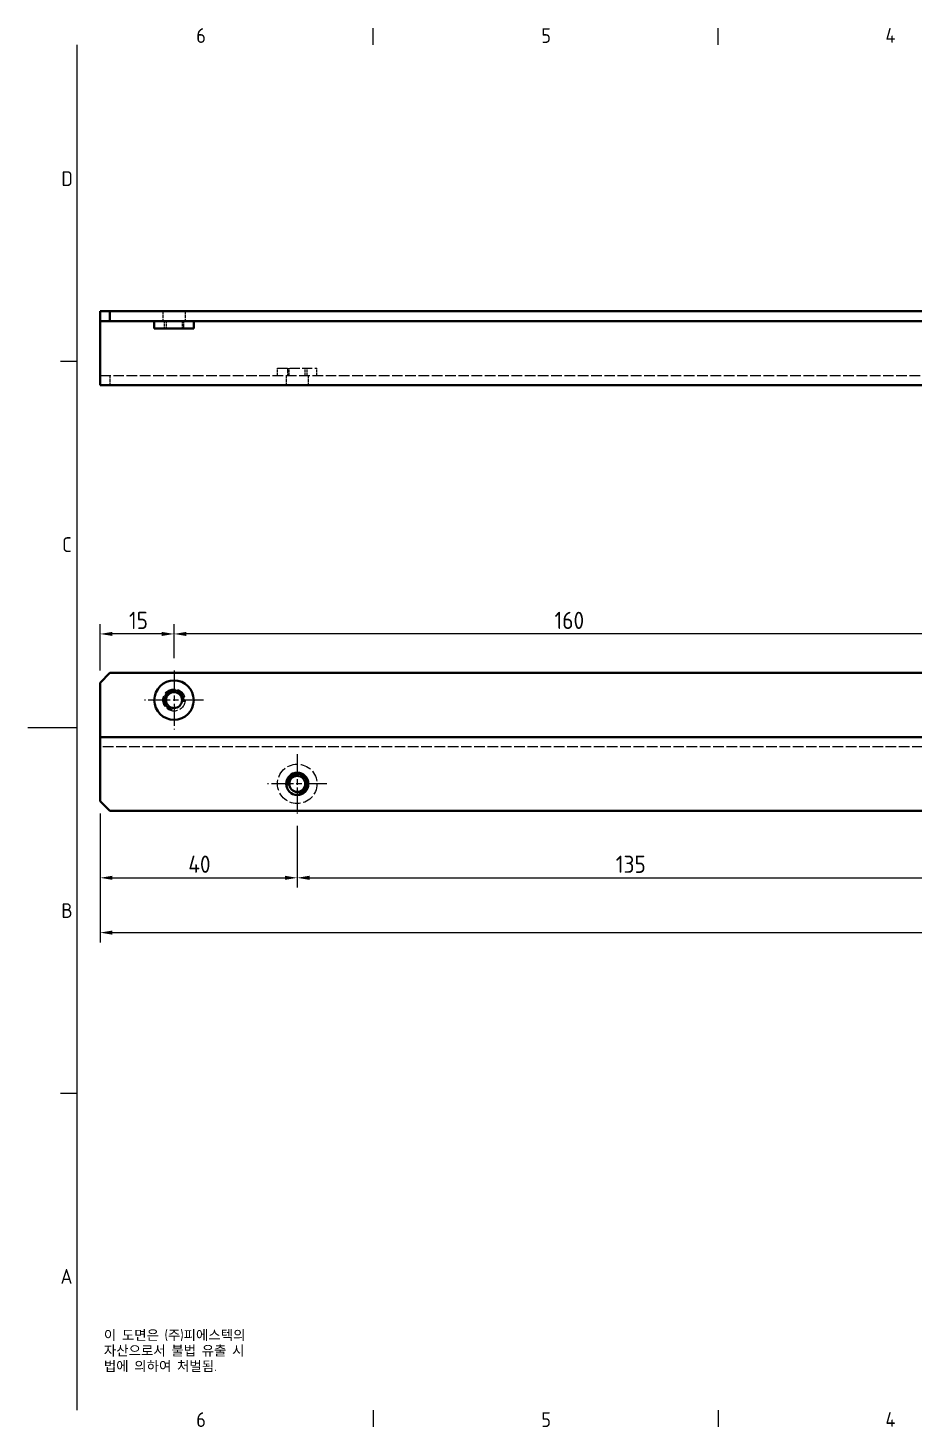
# Model space of a CAD drawing. Header units: millimetres. Extents: x 0 to 420, y 0 to 297.
# Drawn here: x 0 to 179.8, y 6.6 to 290.4 of the extents above; entities that cross this region are included whole.
import ezdxf

# ---------------------------------------------------------------- set-up
doc = ezdxf.new("R2010")
doc.units = ezdxf.units.MM
doc.linetypes.add('CHAIN', pattern=[0.3543, 0.2362, -0.0295, 0.0591, -0.0295])
doc.linetypes.add('DASHED', pattern=[0.2067, 0.1654, -0.0413])
doc.layers.get('0').update_dxf_attribs({"color": 3, "lineweight": 25})
for name, color, linetype, lineweight in [('가려진 것(ISO)', 2, 'DASHED', 18), ('가시적인 것(ISO)', 3, 'Continuous', 40), ('가시적인 좁은 것(ISO)', 3, 'Continuous', 35), ('경계(ISO)', 7, 'Continuous', 25), ('기호(ISO)', 5, 'Continuous', 25), ('중심 표식(ISO)', 1, 'Continuous', 25), ('치수(ISO)', 2, 'Continuous', 25)]:
    doc.layers.add(name, color=color, linetype=linetype, lineweight=lineweight)
doc.styles.add('문자 텍스트_PSTEK_POSCO', font='isocp.shx')
doc.styles.add('치수 텍스트_PSTEK_POSCO', font='isocp.shx')
doc.dimstyles.new('치수_PSTEK_POSCO', dxfattribs={"dimtxt": 3.5, "dimasz": 2.5, "dimexe": 2, "dimexo": 2.5, "dimgap": 1, "dimtad": 1, "dimrnd": 1e-08, "dimdsep": 46, "dimtxsty": '치수 텍스트_PSTEK_POSCO', "dimcen": 0.09, "dimdle": 10, "dimclrd": 7, "dimclre": 7, "dimclrt": 2, "dimadec": 1, "dimazin": 2, "dimtfac": 1, "dimtmove": 0, "dimatfit": 3, "dimfxl": 0, "dimtolj": 1, "dimlwd": -1, "dimlwe": -1, "dimarcsym": 0})

# ---------------------------------------------------------------- blocks, each defined once
blk = doc.blocks.new('경계 Default Border')
at = {"layer": '경계(ISO)'}
for p, q in [((70, 287), (70, 290.4)), ((140, 287), (140, 290.4)), ((10, 222.75), (6.6, 222.75)), ((10, 74.25), (6.6, 74.25)), ((70, 10), (70, 6.6)), ((140, 10), (140, 6.6))]:
    blk.add_line(p, q, dxfattribs=at)
at = {"layer": '경계(ISO)', "flags": 128}
for points in [[(10, 10), (10, 287)], [(0, 148.5), (10, 148.5)]]:
    blk.add_lwpolyline(points, dxfattribs=at)
at = {"layer": '경계(ISO)', "color": 2, "char_height": 3, "attachment_point": 7, "style": '문자 텍스트_PSTEK_POSCO'}
for s, insert in [('6', (34.14, 287.37)), ('5', (104.14, 287.37)), ('4', (173.97, 287.4)), ('D', (6.77, 258.35)), ('C', (6.93, 184.1)), ('B', (6.77, 109.85)), ('A', (6.6, 35.62)), ('6', (34.14, 6.57)), ('5', (104.14, 6.57)), ('4', (173.97, 6.6))]:
    blk.add_mtext(s, dxfattribs=dict(at, insert=insert))
blk = doc.blocks.new('*D23')
at = {"layer": 'Defpoints', "color": 0}
for p in [(14.63, 133.56), (364.63, 133.56), (364.63, 106.88)]:
    blk.add_point(p, dxfattribs=at)
at = {"layer": '치수(ISO)', "color": 7}
for p, q in [((14.63, 131.06), (14.63, 104.88)), ((364.63, 131.06), (364.63, 104.88)), ((17.13, 106.88), (362.13, 106.88))]:
    blk.add_line(p, q, dxfattribs=at)
for points in [[(17.13, 107.3), (17.13, 106.46), (14.63, 106.88)], [(362.13, 107.3), (362.13, 106.46), (364.63, 106.88)]]:
    blk.add_solid(points, dxfattribs=at)
at = {"layer": '치수(ISO)', "color": 2, "insert": (186.48, 109.63), "char_height": 3.5, "attachment_point": 4, "style": '치수 텍스트_PSTEK_POSCO'}
blk.add_mtext('\\A1;350', dxfattribs=at)
blk = doc.blocks.new('*D24')
at = {"layer": 'Defpoints', "color": 0}
for p in [(14.63, 133.56), (54.63, 131.06), (54.63, 118)]:
    blk.add_point(p, dxfattribs=at)
at = {"layer": '치수(ISO)', "color": 7}
for p, q in [((14.63, 131.06), (14.63, 116)), ((54.63, 128.56), (54.63, 116)), ((17.13, 118), (52.13, 118))]:
    blk.add_line(p, q, dxfattribs=at)
for points in [[(17.13, 118.41), (17.13, 117.58), (14.63, 118)], [(52.13, 118.41), (52.13, 117.58), (54.63, 118)]]:
    blk.add_solid(points, dxfattribs=at)
at = {"layer": '치수(ISO)', "color": 2, "insert": (32.53, 120.75), "char_height": 3.5, "attachment_point": 4, "style": '치수 텍스트_PSTEK_POSCO'}
blk.add_mtext('\\A1;40', dxfattribs=at)
blk = doc.blocks.new('*D25')
at = {"layer": 'Defpoints', "color": 0}
for p in [(54.63, 131.06), (189.63, 131.56), (189.63, 118)]:
    blk.add_point(p, dxfattribs=at)
at = {"layer": '치수(ISO)', "color": 7}
for p, q in [((54.63, 128.56), (54.63, 116)), ((189.63, 129.06), (189.63, 116)), ((57.13, 118), (187.13, 118))]:
    blk.add_line(p, q, dxfattribs=at)
for points in [[(57.13, 118.41), (57.13, 117.58), (54.63, 118)], [(187.13, 118.41), (187.13, 117.58), (189.63, 118)]]:
    blk.add_solid(points, dxfattribs=at)
at = {"layer": '치수(ISO)', "color": 2, "insert": (119.26, 120.75), "char_height": 3.5, "attachment_point": 4, "style": '치수 텍스트_PSTEK_POSCO'}
blk.add_mtext('\\A1;135', dxfattribs=at)
blk = doc.blocks.new('*D30')
at = {"layer": 'Defpoints', "color": 0}
for p in [(29.63, 167.47), (29.63, 160.06), (189.63, 159.56)]:
    blk.add_point(p, dxfattribs=at)
at = {"layer": '치수(ISO)', "color": 7}
for p, q in [((29.63, 162.56), (29.63, 169.47)), ((187.13, 167.47), (32.13, 167.47)), ((189.63, 162.06), (189.63, 169.47))]:
    blk.add_line(p, q, dxfattribs=at)
for points in [[(32.13, 167.89), (32.13, 167.06), (29.63, 167.47)], [(187.13, 167.89), (187.13, 167.06), (189.63, 167.47)]]:
    blk.add_solid(points, dxfattribs=at)
at = {"layer": '치수(ISO)', "color": 2, "insert": (106.83, 170.22), "char_height": 3.5, "attachment_point": 4, "style": '치수 텍스트_PSTEK_POSCO'}
blk.add_mtext('\\A1;160', dxfattribs=at)
blk = doc.blocks.new('*D31')
at = {"layer": 'Defpoints', "color": 0}
for p in [(14.63, 167.47), (29.63, 160.06), (14.63, 157.56)]:
    blk.add_point(p, dxfattribs=at)
at = {"layer": '치수(ISO)', "color": 7}
for p, q in [((14.63, 160.06), (14.63, 169.47)), ((27.13, 167.47), (17.13, 167.47)), ((29.63, 162.56), (29.63, 169.47))]:
    blk.add_line(p, q, dxfattribs=at)
for points in [[(17.13, 167.89), (17.13, 167.06), (14.63, 167.47)], [(27.13, 167.89), (27.13, 167.06), (29.63, 167.47)]]:
    blk.add_solid(points, dxfattribs=at)
at = {"layer": '치수(ISO)', "color": 2, "insert": (20.48, 170.22), "char_height": 3.5, "attachment_point": 4, "style": '치수 텍스트_PSTEK_POSCO'}
blk.add_mtext('\\A1;15', dxfattribs=at)

msp = doc.modelspace()

# ---------------------------------------------------------------- linework, layer by layer
at = {"layer": '가려진 것(ISO)', "ltscale": 3.809293}
for p, q in [((27.379, 232.924), (27.379, 230.924)), ((31.879, 232.924), (31.879, 230.924)), ((16.629, 219.924), (16.629, 217.924)), ((52.379, 219.924), (52.379, 217.924)), ((56.879, 219.924), (56.879, 217.924))]:
    msp.add_line(p, q, dxfattribs=at)
at = {"layer": '가려진 것(ISO)', "ltscale": 2.856945}
for p, q in [((27.629, 230.924), (27.629, 229.424)), ((28.008, 230.924), (28.008, 229.424)), ((31.25, 230.924), (31.25, 229.424)), ((31.629, 229.424), (31.629, 230.924)), ((50.629, 219.924), (50.629, 221.424)), ((52.629, 221.424), (52.629, 219.924)), ((53.008, 219.924), (53.008, 221.424)), ((56.25, 219.924), (56.25, 221.424)), ((56.629, 219.924), (56.629, 221.424)), ((58.629, 219.924), (58.629, 221.424))]:
    msp.add_line(p, q, dxfattribs=at)
at = {"layer": '가려진 것(ISO)', "ltscale": 12.159042}
msp.add_line((50.629, 221.424), (58.629, 221.424), dxfattribs=at)
at = {"layer": '가려진 것(ISO)', "ltscale": 13.025194}
for p, q in [((14.629, 219.924), (364.629, 219.924)), ((364.629, 144.556), (14.629, 144.556))]:
    msp.add_line(p, q, dxfattribs=at)
at = {"layer": '가려진 것(ISO)', "ltscale": 13.678923}
msp.add_circle((29.629, 154.056), 2.25, dxfattribs=at)
at = {"layer": '가려진 것(ISO)', "ltscale": 13.510047}
msp.add_circle((54.629, 137.056), 4, dxfattribs=at)
at = {"layer": '가시적인 것(ISO)'}
for p, q in [((16.629, 232.924), (14.629, 232.924)), ((14.629, 232.924), (14.629, 230.924)), ((16.629, 230.924), (16.629, 232.924)), ((362.629, 232.924), (16.629, 232.924)), ((14.629, 230.924), (16.629, 230.924)), ((14.629, 230.924), (14.629, 228.924)), ((362.629, 230.924), (16.629, 230.924)), ((25.629, 230.924), (25.629, 229.424)), ((33.629, 230.924), (33.629, 229.424)), ((14.629, 221.924), (14.629, 228.924)), ((33.629, 229.424), (25.629, 229.424)), ((14.629, 221.924), (14.629, 217.924)), ((364.629, 217.924), (14.629, 217.924)), ((14.629, 157.556), (16.629, 159.556)), ((362.629, 159.556), (16.629, 159.556)), ((14.629, 157.556), (14.629, 148.556)), ((14.629, 148.556), (14.629, 146.556)), ((14.629, 146.556), (364.629, 146.556)), ((14.629, 146.556), (14.629, 142.556)), ((14.629, 133.556), (14.629, 142.556)), ((16.629, 131.556), (14.629, 133.556)), ((362.629, 131.556), (16.629, 131.556))]:
    msp.add_line(p, q, dxfattribs=at)
for centre, radius in [((29.629, 154.056), 4), ((29.629, 154.056), 1.621), ((54.629, 137.056), 2.25), ((54.629, 137.056), 1.621)]:
    msp.add_circle(centre, radius, dxfattribs=at)
at = {"layer": '가시적인 좁은 것(ISO)'}
for centre, start, end in [((29.629, 154.056), 350, 260), ((54.629, 137.056), 280, 190)]:
    msp.add_arc(centre, 2, start, end, dxfattribs=at)
at = {"layer": '중심 표식(ISO)', "linetype": 'CHAIN', "ltscale": 19.051651}
for p, q in [((29.629, 160.056), (29.629, 148.056)), ((35.629, 154.056), (23.629, 154.056)), ((54.629, 143.056), (54.629, 131.056)), ((60.629, 137.056), (48.629, 137.056))]:
    msp.add_line(p, q, dxfattribs=at)

# ---------------------------------------------------------------- block references
msp.add_blockref('경계 Default Border', (0, 0))

# ---------------------------------------------------------------- texts
at = {"layer": '기호(ISO)', "color": 7, "insert": (15.395, 26.228), "char_height": 2, "width": 51.24014, "attachment_point": 1, "line_spacing_factor": 0.944221, "style": '문자 텍스트_PSTEK_POSCO'}
msp.add_mtext('{이 도면은 (주)피에스텍의\\P자산으로서 불법 유출 시 \\P법에 의하여 처벌됨.}', dxfattribs=at)

# ---------------------------------------------------------------- dimensions: what is measured, and where the dimension line sits
at = {"layer": '치수(ISO)', "color": 7}
for base, p1, p2, picture, middle in [((14.629, 167.472), (29.629, 160.056), (14.629, 157.556), '*D31', (22.129, 167.472)), ((29.629, 167.472), (189.629, 159.556), (29.629, 160.056), '*D30', (109.629, 167.472)), ((364.629, 106.88), (14.629, 133.556), (364.629, 133.556), '*D23', (189.629, 106.88)), ((54.629, 117.995), (14.629, 133.556), (54.629, 131.056), '*D24', (34.629, 117.995)), ((189.629, 117.995), (54.629, 131.056), (189.629, 131.556), '*D25', (122.129, 117.995))]:
    dim = msp.add_linear_dim(base=base, p1=p1, p2=p2, angle=180, dimstyle='치수_PSTEK_POSCO', override={"dimdec": 2, "dimtp": 0, "dimtm": 0, "dimtdec": 2, "dimtofl": 0, "dimatfit": 1}, dxfattribs=at)
    dim.commit()
    dim.dimension.update_dxf_attribs({"geometry": picture, "text_midpoint": middle, "dimtype": 160})

doc.saveas('drawing.dxf')
